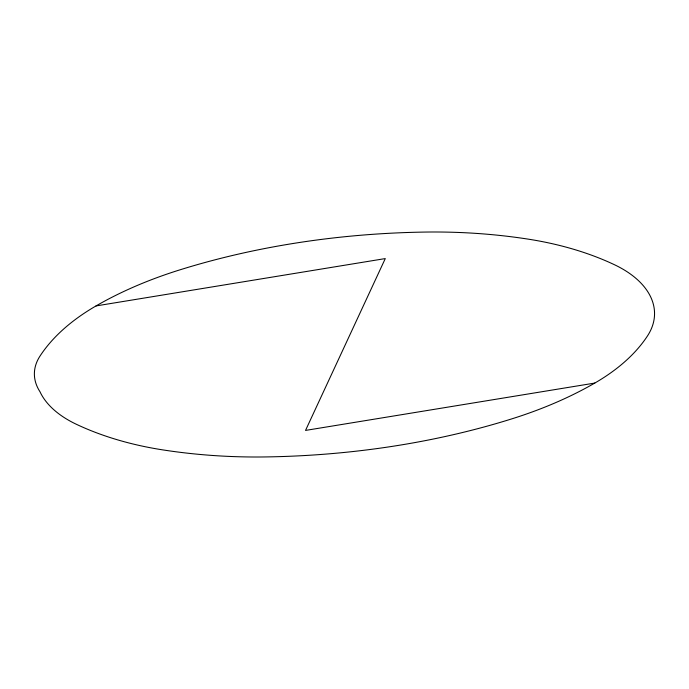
<?xml version="1.0" encoding="UTF-8"?>
<svg xmlns="http://www.w3.org/2000/svg" width="689" height="689" viewBox="0 0 689 689"><rect width="100%" height="100%" fill="white"/><g stroke="black" fill="none" stroke-linecap="round" stroke-linejoin="round"><path stroke-width="1.03" d="M96.029 305.925L385.28 258.582L305.528 430.418L594.779 383.075A230.703 133.201 0 0 0 647.514 335.879A109.405 63.164 0 0 0 614.502 264.748A230.703 133.201 0 0 0 527.955 239.1A361.32 208.612 0 0 0 424.665 232.072A545.86 315.149 0 0 0 179.398 270.01A361.32 208.612 0 0 0 96.029 305.925A244.965 141.434 0 0 0 40.031 356.032A87.839 50.71 0 0 0 39.988 391.748A109.405 63.164 0 0 0 76.307 424.252A230.703 133.201 0 0 0 162.854 449.9A361.32 208.612 0 0 0 266.143 456.928A545.86 315.149 0 0 0 511.41 418.99A361.32 208.612 0 0 0 594.779 383.075"/></g></svg>
